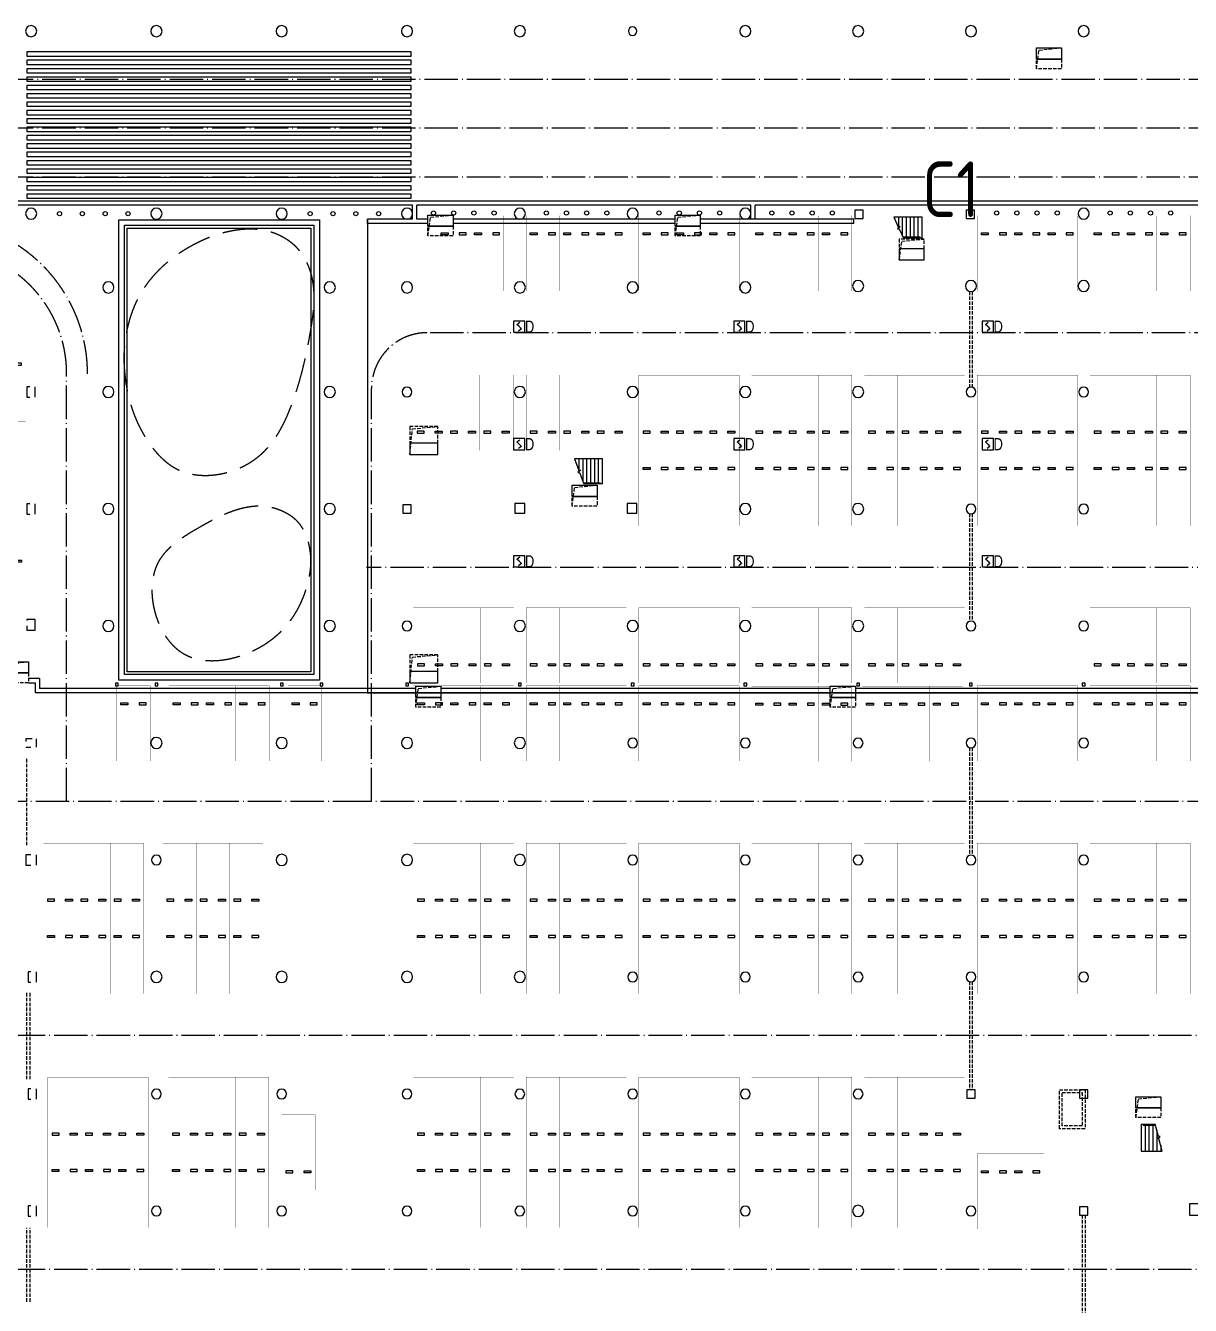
# Model space of a CAD drawing. Extents: x 3835738 to 4446688, y -234172 to 94826.
# Drawn here: x 4133108 to 4216773, y -167257 to -75372 of the extents above; entities that cross this region are included whole.
import ezdxf
from ezdxf.enums import TextEntityAlignment as Align

# ---------------------------------------------------------------- set-up
doc = ezdxf.new("R2010")
doc.units = 0
doc.header["$LTSCALE"] = 1000
doc.header["$MEASUREMENT"] = 0
for name, pattern in [('ACAD_ISO04W100', [30.5, 24, -3, 0.5, -3]), ('DASH', [0.35, 0.25, -0.1]), ('DOTE', [2.42, 2, -0.2, 0.02, -0.2])]:
    doc.linetypes.add(name, pattern=pattern)
for name, color, linetype in [('COLUMN', 8, 'Continuous'), ('e-填充', 8, 'Continuous'), ('e-景观', 8, 'Continuous'), ('EQUIP', 3, 'Continuous'), ('e景观', 8, 'Continuous'), ('STAIR', 9, 'Continuous'), ('WIRE', 210, 'Continuous'), ('竖井线', 8, 'DOTE'), ('车位', 8, 'Continuous'), ('车挡石桩', 7, 'Continuous'), ('车道中心线', 8, 'Continuous'), ('防火卷帘', 9, 'DASH'), ('集水井', 8, 'Continuous')]:
    doc.layers.add(name, color=color, linetype=linetype)
doc.styles.add('_FSZK', font='FSZK.shx')
doc.styles.get("Standard").update_dxf_attribs({"font": 'gbenor.shx', "bigfont": 'gbcbig.shx'})

# ---------------------------------------------------------------- blocks, each defined once
blk = doc.blocks.new('chewei')
at = {"color": 8, "elevation": 0}
for points in [[(3112289, -494749), (3112434, -494749), (3112434, -495249), (3112289, -495249)], [(3112289, -496549), (3112434, -496549), (3112434, -496049), (3112289, -496049)]]:
    blk.add_lwpolyline(points, close=True, dxfattribs=at)
at = {"layer": '车位', "const_width": 10, "elevation": 0}
blk.add_lwpolyline([(3108261, -495649), (3108261, -494449), (3113661, -494449), (3113661, -496849), (3108261, -496849), (3108261, -495649)], dxfattribs=at)
blk = doc.blocks.new('_LINKPT1')
at = {"color": 0}
blk.add_line((0, 0), (0, 0), dxfattribs=at)
blk = doc.blocks.new('_I14YDH')
at = {"color": 0}
for p, q in [((0.5, 0.5), (-0.5, 0.5)), ((-0.5, 0.5), (-0.5, -0.5)), ((-0.2, 0.2), (0.05, 0.4)), ((0, 0), (-0.2, 0.2)), ((0, 0), (0.2, -0.2)), ((0.5, -0.5), (0.5, 0.5)), ((-0.5, -0.5), (0.5, -0.5)), ((0.2, -0.2), (-0.05, -0.4))]:
    blk.add_line(p, q, dxfattribs=at)
for p in [(-0.5, 0), (0, 0.5), (0.5, 0), (0, -0.5)]:
    blk.add_blockref('_LINKPT1', p, dxfattribs=at)
at = {"style": '_FSZK', "width": 0.8, "flags": 8}
blk.add_attdef('$TEXT$', text='', height=1.0938, dxfattribs=at).set_placement((0.9375, 0), align=Align.MIDDLE_CENTER)
at = {"color": 0, "width": 0.8, "flags": 9}
blk.add_attdef('A', (0, 0), '', height=0.00002, dxfattribs=at)

msp = doc.modelspace()

# ---------------------------------------------------------------- linework, layer by layer
at = {"layer": 'COLUMN'}
for p, q in [((4193257.8, -88622), (4192657.8, -88622)), ((4192657.8, -88622), (4192657.8, -89222)), ((4193257.8, -89222), (4193257.8, -88622)), ((4201257.8, -88622), (4200657.8, -88622)), ((4200657.8, -88622), (4200657.8, -89222)), ((4201257.8, -89222), (4201257.8, -88622)), ((4192657.8, -89222), (4193257.8, -89222)), ((4200657.8, -89222), (4201257.8, -89222)), ((4133407.8, -101297.3), (4133207.8, -101297.3)), ((4133207.8, -101297.3), (4133207.8, -102047)), ((4133807.8, -102047), (4133807.8, -101297.3)), ((4133207.8, -102047), (4133407.8, -102047)), ((4133407.8, -109697.3), (4133207.8, -109697.3)), ((4133207.8, -109697.3), (4133207.8, -110447)), ((4133807.8, -110447), (4133807.8, -109697.3)), ((4160807.8, -109772), (4160207.8, -109772)), ((4160207.8, -109772), (4160207.8, -110372)), ((4160807.8, -110372), (4160807.8, -109772)), ((4168957.8, -109672), (4168257.8, -109672)), ((4168257.8, -109672), (4168257.8, -110372)), ((4168957.8, -110372), (4168957.8, -109672)), ((4177007.8, -109672), (4176307.8, -109672)), ((4176307.8, -109672), (4176307.8, -110372)), ((4177007.8, -110372), (4177007.8, -109672)), ((4133207.8, -110447), (4133407.8, -110447)), ((4160207.8, -110372), (4160807.8, -110372)), ((4168257.8, -110372), (4168957.8, -110372)), ((4176307.8, -110372), (4177007.8, -110372)), ((4133807.8, -118022), (4133207.8, -118022)), ((4133207.8, -118022), (4133207.8, -118072)), ((4133207.8, -118472), (4133207.8, -118772)), ((4133807.8, -118772), (4133807.8, -118022)), ((4133207.8, -118772), (4133807.8, -118772)), ((4139757.8, -122572), (4139557.8, -122572)), ((4139557.8, -122572), (4139557.8, -122772)), ((4139557.8, -122772), (4139757.8, -122772)), ((4139757.8, -122772), (4139757.8, -122572)), ((4142607.8, -122572), (4142407.8, -122572)), ((4142407.8, -122572), (4142407.8, -122772)), ((4142407.8, -122772), (4142607.8, -122772)), ((4142607.8, -122772), (4142607.8, -122572)), ((4151607.8, -122572), (4151407.8, -122572)), ((4151407.8, -122572), (4151407.8, -122772)), ((4151407.8, -122772), (4151607.8, -122772)), ((4151607.8, -122772), (4151607.8, -122572)), ((4154457.8, -122572), (4154257.8, -122572)), ((4154257.8, -122572), (4154257.8, -122772)), ((4154257.8, -122772), (4154457.8, -122772)), ((4154457.8, -122772), (4154457.8, -122572)), ((4160607.8, -122572), (4160407.8, -122572)), ((4160407.8, -122572), (4160407.8, -122772)), ((4160407.8, -122772), (4160607.8, -122772)), ((4160607.8, -122772), (4160607.8, -122572)), ((4168707.8, -122572), (4168507.8, -122572)), ((4168507.8, -122572), (4168507.8, -122772)), ((4168507.8, -122772), (4168707.8, -122772)), ((4168707.8, -122772), (4168707.8, -122572)), ((4176807.8, -122572), (4176607.8, -122572)), ((4176607.8, -122572), (4176607.8, -122772)), ((4176607.8, -122772), (4176807.8, -122772)), ((4176807.8, -122772), (4176807.8, -122572)), ((4184907.8, -122572), (4184707.8, -122572)), ((4184707.8, -122572), (4184707.8, -122772)), ((4184707.8, -122772), (4184907.8, -122772)), ((4184907.8, -122772), (4184907.8, -122572)), ((4193007.8, -122572), (4192807.8, -122572)), ((4192807.8, -122572), (4192807.8, -122772)), ((4192807.8, -122772), (4193007.8, -122772)), ((4193007.8, -122772), (4193007.8, -122572)), ((4201107.8, -122572), (4200907.8, -122572)), ((4200907.8, -122572), (4200907.8, -122772)), ((4200907.8, -122772), (4201107.8, -122772)), ((4201107.8, -122772), (4201107.8, -122572)), ((4209207.8, -122572), (4209007.8, -122572)), ((4209007.8, -122572), (4209007.8, -122772)), ((4209007.8, -122772), (4209207.8, -122772)), ((4209207.8, -122772), (4209207.8, -122572)), ((4133582.8, -126572), (4133132.7, -126572)), ((4133132.7, -126572), (4133132.7, -126772)), ((4133882.8, -127172), (4133882.8, -126572)), ((4133132.7, -127172), (4133392.9, -127172)), ((4133392.9, -127172), (4133482.8, -127172)), ((4133482.8, -134897.3), (4133132.8, -134897.3)), ((4133132.8, -134897.3), (4133132.8, -135647.3)), ((4133882.8, -135647.3), (4133882.8, -134897.3)), ((4133132.8, -135647.3), (4133482.8, -135647.3)), ((4133482.8, -143297.3), (4133282.7, -143297.3)), ((4133282.7, -143297.3), (4133282.7, -144047.3)), ((4133882.8, -144047.3), (4133882.8, -143297.3)), ((4133282.7, -144047.3), (4133482.8, -144047.3)), ((4133482.8, -151697.3), (4133282.7, -151697.3)), ((4133282.7, -151697.3), (4133282.7, -152447.3)), ((4133282.7, -152447.3), (4133482.8, -152447.3)), ((4133882.8, -152447.3), (4133882.8, -151697.3)), ((4201307.8, -151772), (4200707.8, -151772)), ((4200707.8, -151772), (4200707.8, -152372)), ((4200707.8, -152372), (4201307.8, -152372)), ((4201307.8, -152372), (4201307.8, -151772)), ((4209407.8, -151772), (4208807.8, -151772)), ((4208807.8, -151772), (4208807.8, -152372)), ((4208807.8, -152372), (4209407.8, -152372)), ((4209407.8, -152372), (4209407.8, -151772)), ((4133482.8, -160097.3), (4133282.7, -160097.3)), ((4133282.7, -160097.3), (4133282.7, -160847.3)), ((4133882.8, -160847.3), (4133882.8, -160097.3)), ((4209407.8, -160172), (4208807.8, -160172)), ((4208807.8, -160172), (4208807.8, -160772)), ((4208807.8, -160772), (4209407.8, -160772)), ((4209407.8, -160772), (4209407.8, -160172)), ((4217507.8, -159972), (4216707.8, -159972)), ((4216707.8, -159972), (4216707.8, -160772)), ((4216707.8, -160772), (4217507.8, -160772)), ((4133282.7, -160847.3), (4133482.8, -160847.3))]:
    msp.add_line(p, q, dxfattribs=at)
for centre, radius, start, end in [((4133507.8, -75772), 400, 0, 180), ((4133507.8, -75772), 400, 180, 0), ((4142507.8, -75772), 400, 0, 180), ((4142507.8, -75772), 400, 180, 0), ((4151507.8, -75772), 400, 0, 180), ((4151507.8, -75772), 400, 180, 0), ((4160507.8, -75772), 400, 0, 180), ((4160507.8, -75772), 400, 180, 0), ((4168607.8, -75772), 400, 0, 180), ((4168607.8, -75772), 400, 180, 0), ((4176707.8, -75772), 300, 360, 180), ((4176707.8, -75772), 300, 180, 360), ((4184807.8, -75772), 400, 0, 180), ((4184807.8, -75772), 400, 180, 0), ((4192907.8, -75772), 400, 0, 180), ((4192907.8, -75772), 400, 180, 0), ((4201007.8, -75772), 400, 0, 180), ((4201007.8, -75772), 400, 180, 0), ((4209107.8, -75772), 400, 0, 180), ((4209107.8, -75772), 400, 180, 0), ((4133507.8, -88872), 400, 0, 180), ((4133507.8, -88872), 400, 180, 0), ((4142507.8, -88872), 400, 0, 180), ((4142507.8, -88872), 400, 180, 0), ((4151507.8, -88872), 400, 0, 180), ((4151507.8, -88872), 400, 180, 0), ((4160507.8, -88872), 400, 0, 180), ((4160507.8, -88872), 400, 180, 0), ((4168607.8, -88872), 400, 0, 180), ((4168607.8, -88872), 400, 180, 0), ((4176707.8, -88872), 400, 0, 180), ((4176707.8, -88872), 400, 180, 0), ((4184807.8, -88872), 400, 0, 180), ((4184807.8, -88872), 400, 180, 0), ((4209107.8, -88872), 400, 0, 180), ((4209107.8, -88872), 400, 180, 0), ((4192907.8, -94072), 400, 0, 180), ((4201007.8, -94072), 400, 0, 180), ((4209107.8, -94072), 400, 0, 180), ((4139057.8, -94172), 400, 0, 180), ((4139057.8, -94172), 400, 180, 0), ((4154957.8, -94172), 400, 0, 180), ((4154957.8, -94172), 400, 180, 0), ((4160507.8, -94172), 400, 0, 180), ((4160507.8, -94172), 400, 180, 0), ((4168607.8, -94172), 400, 0, 180), ((4168607.8, -94172), 400, 180, 0), ((4176707.8, -94172), 400, 0, 180), ((4176707.8, -94172), 400, 180, 0), ((4184807.8, -94172), 400, 0, 180), ((4184807.8, -94172), 400, 180, 0), ((4192907.8, -94072), 400, 180, 0), ((4201007.8, -94072), 400, 180, 0), ((4209107.8, -94072), 400, 180, 0), ((4139057.8, -101672), 400, 0, 180), ((4139057.8, -101672), 400, 180, 0), ((4154957.8, -101672), 400, 0, 180), ((4154957.8, -101672), 400, 180, 0), ((4160507.8, -101672), 350, 0, 180), ((4160507.8, -101672), 350, 180, 0), ((4168607.8, -101672), 400, 0, 180), ((4168607.8, -101672), 400, 180, 0), ((4176707.8, -101672), 400, 0, 180), ((4176707.8, -101672), 400, 180, 0), ((4184807.8, -101672), 400, 0, 180), ((4184807.8, -101672), 400, 180, 0), ((4192907.8, -101672), 400, 0, 180), ((4192907.8, -101672), 400, 180, 0), ((4201007.8, -101672), 350, 0, 180), ((4201007.8, -101672), 350, 180, 0), ((4209107.8, -101672), 350, 0, 180), ((4209107.8, -101672), 350, 180, 0), ((4139057.8, -110072), 400, 0, 180), ((4139057.8, -110072), 400, 180, 0), ((4154957.8, -110072), 400, 0, 180), ((4154957.8, -110072), 400, 180, 0), ((4184807.8, -110072), 400, 0, 180), ((4184807.8, -110072), 400, 180, 0), ((4192907.8, -110072), 400, 0, 180), ((4192907.8, -110072), 400, 180, 0), ((4201007.8, -110072), 350, 0, 180), ((4201007.8, -110072), 350, 180, 0), ((4209107.8, -110072), 350, 0, 180), ((4209107.8, -110072), 350, 180, 0), ((4139057.8, -118472), 400, 0, 180), ((4139057.8, -118472), 400, 180, 0), ((4154957.8, -118472), 400, 0, 180), ((4154957.8, -118472), 400, 180, 0), ((4160507.8, -118472), 350, 0, 180), ((4160507.8, -118472), 350, 180, 0), ((4168607.8, -118472), 400, 0, 180), ((4168607.8, -118472), 400, 180, 0), ((4176707.8, -118472), 400, 0, 180), ((4176707.8, -118472), 400, 180, 0), ((4184807.8, -118472), 400, 0, 180), ((4184807.8, -118472), 400, 180, 0), ((4192907.8, -118472), 400, 0, 180), ((4192907.8, -118472), 400, 180, 0), ((4201007.8, -118472), 350, 0, 180), ((4201007.8, -118472), 350, 180, 0), ((4209107.8, -118472), 350, 0, 180), ((4209107.8, -118472), 350, 180, 0), ((4142507.8, -126872), 400, 0, 180), ((4151507.8, -126872), 400, 0, 180), ((4160507.8, -126872), 400, 0, 180), ((4168607.8, -126872), 400, 0, 180), ((4176707.8, -126872), 350, 0, 180), ((4184807.8, -126872), 350, 0, 180), ((4192907.8, -126872), 350, 0, 180), ((4201007.8, -126872), 350, 0, 180), ((4209107.8, -126872), 350, 0, 180), ((4142507.8, -126872), 400, 180, 0), ((4151507.8, -126872), 400, 180, 0), ((4160507.8, -126872), 400, 180, 0), ((4168607.8, -126872), 400, 180, 0), ((4176707.8, -126872), 350, 180, 0), ((4184807.8, -126872), 350, 180, 0), ((4192907.8, -126872), 350, 180, 0), ((4201007.8, -126872), 350, 180, 0), ((4209107.8, -126872), 350, 180, 0), ((4142507.8, -135272), 350, 0, 180), ((4151507.8, -135272), 400, 0, 180), ((4160507.8, -135272), 400, 0, 180), ((4168607.8, -135272), 400, 0, 180), ((4176707.8, -135272), 350, 0, 180), ((4184807.8, -135272), 350, 0, 180), ((4192907.8, -135272), 350, 0, 180), ((4201007.8, -135272), 350, 0, 180), ((4209107.8, -135272), 350, 0, 180), ((4142507.8, -135272), 350, 180, 0), ((4151507.8, -135272), 400, 180, 0), ((4160507.8, -135272), 400, 180, 0), ((4168607.8, -135272), 400, 180, 0), ((4176707.8, -135272), 350, 180, 0), ((4184807.8, -135272), 350, 180, 0), ((4192907.8, -135272), 350, 180, 0), ((4201007.8, -135272), 350, 180, 0), ((4209107.8, -135272), 350, 180, 0), ((4142507.8, -143672), 400, 0, 180), ((4151507.8, -143672), 400, 0, 180), ((4160507.8, -143672), 400, 0, 180), ((4168607.8, -143672), 400, 0, 180), ((4176707.8, -143672), 350, 0, 180), ((4184807.8, -143672), 350, 0, 180), ((4192907.8, -143672), 350, 0, 180), ((4201007.8, -143672), 350, 0, 180), ((4209107.8, -143672), 350, 0, 180), ((4142507.8, -143672), 400, 180, 0), ((4151507.8, -143672), 400, 180, 0), ((4160507.8, -143672), 400, 180, 0), ((4168607.8, -143672), 400, 180, 0), ((4176707.8, -143672), 350, 180, 0), ((4184807.8, -143672), 350, 180, 0), ((4192907.8, -143672), 350, 180, 0), ((4201007.8, -143672), 350, 180, 0), ((4209107.8, -143672), 350, 180, 0), ((4142507.8, -152072), 350, 0, 180), ((4142507.8, -152072), 350, 180, 0), ((4151507.8, -152072), 350, 0, 180), ((4151507.8, -152072), 350, 180, 0), ((4160507.8, -152072), 350, 0, 180), ((4160507.8, -152072), 350, 180, 0), ((4168607.8, -152072), 350, 0, 180), ((4168607.8, -152072), 350, 180, 0), ((4176707.8, -152072), 350, 0, 180), ((4176707.8, -152072), 350, 180, 0), ((4184807.8, -152072), 350, 0, 180), ((4184807.8, -152072), 350, 180, 0), ((4192907.8, -152072), 350, 0, 180), ((4192907.8, -152072), 350, 180, 0), ((4142507.8, -160472), 350, 0, 180), ((4142507.8, -160472), 350, 180, 0), ((4151507.8, -160472), 350, 0, 180), ((4151507.8, -160472), 350, 180, 0), ((4160507.8, -160472), 350, 0, 180), ((4160507.8, -160472), 350, 180, 0), ((4168607.8, -160472), 350, 0, 180), ((4168607.8, -160472), 350, 180, 0), ((4176707.8, -160472), 350, 0, 180), ((4176707.8, -160472), 350, 180, 0), ((4184807.8, -160472), 350, 0, 180), ((4184807.8, -160472), 350, 180, 0), ((4192907.8, -160472), 400, 0, 180), ((4192907.8, -160472), 400, 180, 0), ((4201007.8, -160472), 350, 0, 180), ((4201007.8, -160472), 350, 180, 0)]:
    msp.add_arc(centre, radius, start, end, dxfattribs=at)
at = {"layer": 'e-填充'}
for points in [[(4133207.8, -77565.2), (4160807.8, -77565.2), (4160807.8, -77264.8), (4133207.8, -77264.8)], [(4133207.8, -78165.6), (4160807.8, -78165.6), (4160807.8, -77865.2), (4133207.8, -77865.2)], [(4133207.8, -78766), (4160807.8, -78766), (4160807.8, -78465.6), (4133207.8, -78465.6)], [(4133207.8, -79366.4), (4160807.8, -79366.4), (4160807.8, -79066), (4133207.8, -79066)], [(4133207.8, -79966.8), (4160807.8, -79966.8), (4160807.8, -79666.4), (4133207.8, -79666.4)], [(4133207.8, -80567.2), (4160807.8, -80567.2), (4160807.8, -80266.8), (4133207.8, -80266.8)], [(4133207.8, -81167.6), (4160807.8, -81167.6), (4160807.8, -80867.2), (4133207.8, -80867.2)], [(4133207.8, -81768), (4160807.8, -81768), (4160807.8, -81467.6), (4133207.8, -81467.6)], [(4133207.8, -82368.4), (4160807.8, -82368.4), (4160807.8, -82068), (4133207.8, -82068)], [(4133207.8, -82968.8), (4160807.8, -82968.8), (4160807.8, -82668.4), (4133207.8, -82668.4)], [(4133207.8, -83569.2), (4160807.8, -83569.2), (4160807.8, -83268.8), (4133207.8, -83268.8)], [(4133207.8, -84169.6), (4160807.8, -84169.6), (4160807.8, -83869.2), (4133207.8, -83869.2)], [(4133207.8, -84770), (4160807.8, -84770), (4160807.8, -84469.6), (4133207.8, -84469.6)], [(4133207.8, -85370.4), (4160807.8, -85370.4), (4160807.8, -85070), (4133207.8, -85070)], [(4133207.8, -85970.8), (4160807.8, -85970.8), (4160807.8, -85670.4), (4133207.8, -85670.4)], [(4133207.8, -86571.2), (4160807.8, -86571.2), (4160807.8, -86270.8), (4133207.8, -86270.8)], [(4133207.8, -87171.6), (4160807.8, -87171.6), (4160807.8, -86871.2), (4133207.8, -86871.2)], [(4133207.8, -87772), (4160807.8, -87772), (4160807.8, -87471.6), (4133207.8, -87471.6)]]:
    msp.add_lwpolyline(points, close=True, dxfattribs=at)
at = {"layer": 'e-景观'}
for points in [[(4139807.8, -89312.3), (4154207.8, -89312.3), (4154207.8, -122372), (4139807.8, -122372)], [(4140207.8, -89712.3), (4153807.8, -89712.3), (4153807.8, -121972), (4140207.8, -121972)], [(4140407.8, -89912.3), (4153607.8, -89912.3), (4153607.8, -121772), (4140407.8, -121772)]]:
    msp.add_lwpolyline(points, close=True, dxfattribs=at)
at = {"layer": 'e景观', "linetype": 'DASH', "ltscale": 10}
for points, start_tangent, end_tangent in [([(4140167, -99146.4), (4141498.5, -94396.9), (4145224.4, -91079.6), (4147745.2, -90151.1), (4150511.7, -90137.9), (4152675.4, -91411), (4153676.3, -93409.6), (4153576.5, -97316.4), (4152267.2, -102463.5), (4150250.3, -105936.4), (4147590.8, -107451.4), (4144063.7, -107254.9), (4141922.3, -105258.8), (4140408.7, -101585.5), (4140168.3, -99375.2), (4140167, -99146.4)], (0.0213752, 0.9997715), (0.0213752, 0.9997715)), ([(4151081.7, -110039.1), (4145434.9, -111475.7), (4142560.1, -114092.3), (4144408.1, -120454.2), (4149387.6, -120300.2), (4152051.7, -118185.4), (4153172.8, -116050.4), (4153545.8, -113220.1), (4152467.8, -110808.7), (4151081.7, -110039.1)], (-0.949846, 0.3127179), (-0.949846, 0.3127179))]:
    msp.add_spline(points, degree=3, dxfattribs=dict(at, start_tangent=start_tangent, end_tangent=end_tangent))
at = {"layer": 'STAIR'}
for p, q in [((4197497.8, -89122), (4195481.8, -89122)), ((4195481.8, -89122), (4195789.3, -89808.3)), ((4195537.8, -89247), (4195537.8, -89122)), ((4195817.8, -89803.7), (4195817.8, -89122)), ((4196097.8, -90497), (4196097.8, -89122)), ((4196377.8, -90562), (4196377.8, -89122)), ((4196657.8, -90562), (4196657.8, -89122)), ((4196937.8, -90562), (4196937.8, -89122)), ((4197217.8, -90562), (4197217.8, -89122)), ((4197497.8, -90622), (4197497.8, -89122)), ((4195922.5, -89786.8), (4195729.5, -89974.1)), ((4195729.5, -89974.1), (4195854.6, -89954)), ((4195789.3, -89808.3), (4195922.5, -89786.8)), ((4195817.8, -89959.9), (4195817.8, -89888.4)), ((4195854.6, -89954), (4196153.8, -90622)), ((4197357.8, -90562), (4196126.9, -90562)), ((4197357.8, -90622), (4196153.8, -90622)), ((4197357.8, -90622), (4196153.8, -90622)), ((4197357.8, -90622), (4197357.8, -90562)), ((4197497.8, -90622), (4197357.8, -90622)), ((4174547.8, -106472), (4172531.8, -106472)), ((4172531.8, -106472), (4172843.4, -107306.6)), ((4172587.8, -106622), (4172587.8, -106472)), ((4172867.8, -107304.2), (4172867.8, -106472)), ((4173147.8, -108122), (4173147.8, -106472)), ((4173427.8, -108212), (4173427.8, -106472)), ((4173707.8, -108212), (4173707.8, -106472)), ((4173987.8, -108212), (4173987.8, -106472)), ((4174267.8, -108212), (4174267.8, -106472)), ((4174547.8, -108272), (4174547.8, -106472)), ((4172977.8, -107293.7), (4172773.2, -107468.3)), ((4172773.2, -107468.3), (4172899.2, -107456.2)), ((4172843.4, -107306.6), (4172977.8, -107293.7)), ((4172867.8, -107459.2), (4172867.8, -107387.5)), ((4172899.2, -107456.2), (4173203.8, -108272)), ((4174407.8, -108212), (4173181.4, -108212)), ((4174407.8, -108272), (4173203.8, -108272)), ((4174407.8, -108272), (4173203.8, -108272)), ((4174407.8, -108272), (4174407.8, -108212)), ((4174547.8, -108272), (4174407.8, -108272)), ((4213238.1, -154247), (4213378.1, -154247)), ((4213238.1, -154247), (4213238.1, -156172)), ((4213378.1, -154247), (4214246.1, -154247)), ((4213378.1, -154247), (4214246.1, -154247)), ((4213378.1, -154247), (4213378.1, -154307)), ((4213378.1, -154307), (4214261.8, -154307)), ((4213518.1, -154307), (4213518.1, -156172)), ((4213798.1, -154307), (4213798.1, -156172)), ((4214078.1, -154307), (4214078.1, -156172)), ((4214475.4, -155122.6), (4214246.1, -154247)), ((4214358.1, -154674.8), (4214358.1, -156172)), ((4214380.8, -155276.4), (4214602, -155123.3)), ((4214515.8, -155277.1), (4214380.8, -155276.4)), ((4214602, -155123.3), (4214475.4, -155122.6)), ((4214750.1, -156172), (4214515.8, -155277.1)), ((4213238.1, -156172), (4214750.1, -156172)), ((4214638.1, -155744.3), (4214638.1, -156172))]:
    msp.add_line(p, q, dxfattribs=at)
at = {"layer": 'WIRE'}
msp.add_line((4245287.4, -123272), (4157957.8, -123272), dxfattribs=at)
msp.add_lwpolyline([(4157671.6, -89272), (4157671.6, -123272), (4317457.8, -123272)], dxfattribs=at)
at = {"layer": '竖井线', "linetype": 'DASH'}
for points in [[(4209207.8, -154572.3), (4207357.8, -154572.3), (4207357.8, -151772), (4209207.8, -151772)], [(4209007.8, -154372.3), (4207557.8, -154372.3), (4207557.8, -151972), (4209007.8, -151972)]]:
    msp.add_lwpolyline(points, close=True, dxfattribs=at)
at = {"layer": '车挡石桩'}
for centre in [(4135547.8, -88872), (4137187.8, -88872), (4138827.8, -88872), (4140467.8, -88872), (4153547.8, -88872), (4155187.8, -88872), (4156827.8, -88872), (4158467.8, -88872), (4162407.8, -88822), (4163857.8, -88822), (4165307.8, -88822), (4166757.8, -88822), (4170507.8, -88822), (4171957.8, -88822), (4173407.8, -88822), (4174857.8, -88822), (4178607.8, -88822), (4180057.8, -88822), (4181507.8, -88822), (4182957.8, -88822), (4186707.8, -88822), (4188157.8, -88822), (4189607.8, -88822), (4191057.8, -88822), (4202857.8, -88822), (4204307.8, -88822), (4205757.8, -88822), (4207207.8, -88822), (4211007.8, -88822), (4212457.8, -88822), (4213907.8, -88822), (4215357.8, -88822)]:
    msp.add_circle(centre, 150, dxfattribs=at)
at = {"layer": '车道中心线', "linetype": 'ACAD_ISO04W100', "ltscale": 0.1}
for p, q in [((4125157.7, -79223), (4365757.8, -79223.4)), ((4125157.7, -82723), (4365757.8, -82723.4)), ((4125157.7, -86223), (4365757.8, -86223.4)), ((4246907.8, -97422), (4161957.8, -97422)), ((4136057.8, -131072), (4136057.8, -100373.4)), ((4157957.8, -131072), (4157957.8, -101422)), ((4338608.3, -114272), (4157582.8, -114272)), ((4157582.8, -131072), (4099757.8, -131072)), ((4401957.8, -131072), (4157582.8, -131072)), ((4405957.8, -147872), (4095757.8, -147872)), ((4405957.8, -164672), (4095757.8, -164672))]:
    msp.add_line(p, q, dxfattribs=at)
for centre, radius, start, end in [((4126557.8, -100373.4), 11000, 0, 90), ((4127057.8, -100373.4), 9000, 0, 90), ((4161957.8, -101422), 4000, 90, 180)]:
    msp.add_arc(centre, radius, start, end, dxfattribs=at)
at = {"layer": '防火卷帘'}
for p, q in [((4200907.9, -94472), (4200907.9, -101336.6)), ((4201107.9, -94472), (4201107.9, -101336.6)), ((4200907.9, -110407.5), (4200907.9, -118136.6)), ((4201107.9, -110407.4), (4201107.9, -118136.6)), ((4200907.8, -127207.4), (4200907.8, -134936.6)), ((4201107.8, -127207.4), (4201107.8, -134936.6)), ((4133202.8, -134222.1), (4133202.8, -127922)), ((4200907.8, -144007.4), (4200907.8, -151772)), ((4201107.8, -144007.4), (4201107.8, -151772)), ((4133202.8, -151022), (4133202.8, -144722)), ((4133442.8, -151022), (4133442.8, -144722)), ((4209007.8, -160772), (4209007.8, -168536.6)), ((4209207.8, -160772), (4209207.8, -168536.6)), ((4133202.8, -166997.3), (4133202.8, -161697.2)), ((4133442.8, -166997.3), (4133442.8, -161697.2))]:
    msp.add_line(p, q, dxfattribs=at)
at = {"layer": '集水井', "linetype": 'DASH'}
for p, q in [((4205707.8, -78473.4), (4205893.8, -77126.8)), ((4205893.8, -77126.8), (4207508.1, -76973.4)), ((4162007.5, -90472), (4162193.5, -89125.4)), ((4162193.5, -89125.4), (4163807.8, -88972)), ((4179768.6, -90472), (4179954.5, -89125.4)), ((4179954.5, -89125.4), (4181568.9, -88972)), ((4195856.1, -92200.2), (4196042, -90853.6)), ((4196042, -90853.6), (4197656.4, -90700.2)), ((4160707.6, -106163.2), (4160893.5, -104316.6)), ((4160893.5, -104316.6), (4162707.8, -104163.2)), ((4172543.2, -108525.4), (4174157.6, -108372)), ((4172357.3, -109872), (4172543.2, -108525.4)), ((4131693.2, -121202.6), (4133307.6, -121049.2)), ((4160707.6, -122555.2), (4160893.5, -120708.6)), ((4160893.5, -120708.6), (4162707.8, -120555.2)), ((4161130.5, -124309.2), (4161316.5, -122962.6)), ((4161316.5, -122962.6), (4162930.8, -122809.2)), ((4190907.3, -124309.2), (4191093.2, -122962.6)), ((4191093.2, -122962.6), (4192707.6, -122809.2)), ((4212854.8, -153772), (4213040.7, -152425.4)), ((4213040.7, -152425.4), (4214655, -152272))]:
    msp.add_line(p, q, dxfattribs=at)
at = {"layer": '集水井'}
for p, q in [((4205707.8, -77773.4), (4207508.1, -77773.4)), ((4194407.5, -87972), (4126007.8, -87972)), ((4302907.6, -87972), (4190907.6, -87972)), ((4160906, -88272), (4124910.3, -88272)), ((4160906, -89272), (4160906, -88272)), ((4185201, -88272), (4161206, -88272)), ((4161206, -89272), (4161206, -88272)), ((4185201, -89272), (4185201, -88272)), ((4185501, -89272), (4185501, -88272)), ((4194407.5, -88272), (4185501, -88272)), ((4221107.6, -88272), (4190907.6, -88272)), ((4160906, -89272), (4157671.6, -89272)), ((4157671.6, -89572), (4157671.6, -89272)), ((4162007.5, -89572), (4157671.6, -89572)), ((4162007.5, -89272), (4161206, -89272)), ((4162007.5, -89772), (4163807.8, -89772)), ((4179768.6, -89272), (4163807.8, -89272)), ((4179768.6, -89572), (4163807.8, -89572)), ((4179768.6, -89772), (4181568.9, -89772)), ((4192607.8, -89272), (4181568.9, -89272)), ((4192607.8, -89572), (4181568.9, -89572)), ((4192607.8, -89572), (4192607.8, -89272)), ((4172357.3, -109172), (4174157.6, -109172)), ((4131507.3, -121849.2), (4133307.6, -121849.2)), ((4134107.6, -122249.2), (4133307.6, -122249.2)), ((4133307.6, -122549.2), (4133807.6, -122549.2)), ((4133807.6, -122549.2), (4133807.6, -123272)), ((4134107.6, -122249.2), (4134107.6, -122972)), ((4161130.5, -122972), (4134107.6, -122972)), ((4190907.3, -122972), (4162930.8, -122972)), ((4194666.3, -122972), (4192707.6, -122972)), ((4201007.6, -122972), (4192707.6, -122972)), ((4225507.6, -122972), (4201007.6, -122972)), ((4161130.5, -123272), (4133807.6, -123272)), ((4161130.5, -123609.2), (4162930.8, -123609.2)), ((4168744.5, -123272), (4162930.8, -123272)), ((4190907.3, -123272), (4168744.5, -123272)), ((4190907.3, -123609.2), (4192707.6, -123609.2)), ((4201007.6, -123272), (4192707.6, -123272)), ((4194666.3, -123272), (4192977.6, -123272)), ((4225507.6, -123272), (4201007.6, -123272)), ((4212854.8, -153072), (4214655, -153072))]:
    msp.add_line(p, q, dxfattribs=at)
for points in [[(4205707.8, -76973.4), (4207508.1, -76973.4), (4207508.1, -77773.4), (4205707.8, -77773.4)], [(4162007.5, -88972), (4163807.8, -88972), (4163807.8, -89772), (4162007.5, -89772)], [(4179768.6, -88972), (4181568.9, -88972), (4181568.9, -89772), (4179768.6, -89772)], [(4195856.1, -92200.2), (4197656.4, -92200.2), (4197656.4, -91400.2), (4195856.1, -91400.2)], [(4160707.6, -106163.2), (4162707.8, -106163.2), (4162707.8, -105363.2), (4160707.6, -105363.2)], [(4172357.3, -108372), (4174157.6, -108372), (4174157.6, -109172), (4172357.3, -109172)], [(4131507.3, -121049.2), (4133307.6, -121049.2), (4133307.6, -121849.2), (4131507.3, -121849.2)], [(4160707.6, -122555.2), (4162707.8, -122555.2), (4162707.8, -121755.2), (4160707.6, -121755.2)], [(4161130.5, -122809.2), (4162930.8, -122809.2), (4162930.8, -123609.2), (4161130.5, -123609.2)], [(4190907.3, -122809.2), (4192707.6, -122809.2), (4192707.6, -123609.2), (4190907.3, -123609.2)], [(4212854.8, -152272), (4214655, -152272), (4214655, -153072), (4212854.8, -153072)]]:
    msp.add_lwpolyline(points, close=True, dxfattribs=at)
at = {"layer": '集水井', "linetype": 'DASH'}
for points in [[(4207508.1, -77773.4), (4207508.1, -78473.4), (4205707.8, -78473.4), (4205707.8, -77773.4), (4205707.8, -77773.4)], [(4163807.8, -89772), (4163807.8, -90472), (4162007.5, -90472), (4162007.5, -89772), (4162007.5, -89772)], [(4181568.9, -89772), (4181568.9, -90472), (4179768.6, -90472), (4179768.6, -89772), (4179768.6, -89772)], [(4197656.4, -91400.2), (4197656.4, -90700.2), (4195856.1, -90700.2), (4195856.1, -91400.2), (4195856.1, -91400.2)], [(4162707.8, -105363.2), (4162707.8, -104163.2), (4160707.6, -104163.2), (4160707.6, -105363.2), (4160707.6, -105363.2)], [(4174157.6, -109172), (4174157.6, -109872), (4172357.3, -109872), (4172357.3, -109172), (4172357.3, -109172)], [(4162707.8, -121755.2), (4162707.8, -120555.2), (4160707.6, -120555.2), (4160707.6, -121755.2), (4160707.6, -121755.2)], [(4133307.6, -121849.2), (4133307.6, -122549.2), (4131507.3, -122549.2), (4131507.3, -121849.2), (4131507.3, -121849.2)], [(4162930.8, -123609.2), (4162930.8, -124309.2), (4161130.5, -124309.2), (4161130.5, -123609.2), (4161130.5, -123609.2)], [(4192707.6, -123609.2), (4192707.6, -124309.2), (4190907.3, -124309.2), (4190907.3, -123609.2), (4190907.3, -123609.2)], [(4214655, -153072), (4214655, -153772), (4212854.8, -153772), (4212854.8, -153072), (4212854.8, -153072)]]:
    msp.add_lwpolyline(points, dxfattribs=at)

# ---------------------------------------------------------------- block references
at = {"layer": 'EQUIP', "xscale": 800, "yscale": 800, "zscale": 800}
for p in [(4168558.9, -96984.5), (4184375.4, -96984.5), (4202217.6, -96984.5), (4168558.9, -105423.9), (4184375.4, -105423.9), (4202217.6, -105423.9), (4168558.9, -113834.5), (4184375.4, -113834.5), (4202217.6, -113834.5)]:
    msp.add_blockref('_I14YDH', p, dxfattribs=at).add_auto_attribs({'$TEXT$': 'D'})
at = {"layer": '车位'}
for p, rotation in [((3668208.8, -3202683.2, 0), 90), ((3670608.8, -3202683.2, 0), 90), ((3674608.8, -3202683.2, 0), 90), ((3677008.8, -3202683.2, 0), 90), ((3679408.8, -3202683.2, 0), 90), ((3682708.8, -3202683.2, 0), 90), ((3685108.8, -3202683.2, 0), 90), ((3687508.8, -3202683.2, 0), 90), ((3690808.2, -3202683.2, 0), 90), ((3693208.2, -3202683.2, 0), 90), ((3695608.2, -3202683.2, 0), 90), ((3707008.8, -3202683.2, 0), 90), ((3709408.8, -3202683.2, 0), 90), ((3711808.8, -3202683.2, 0), 90), ((3715108.8, -3202683.2, 0), 90), ((3717508.8, -3202683.2, 0), 90), ((3719908.8, -3202683.2, 0), 90), ((3636258.8, -3212033.2, 0), 90), ((4657781, 3007799.8, 0), 270), ((4660181, 3007799.8, 0), 270), ((4662581, 3007799.8, 0), 270), ((4665906.9, 3007799.8, 0), 270), ((4668306.9, 3007799.8, 0), 270), ((4670706.9, 3007799.8, 0), 270), ((4674006.9, 3007789.1, 0), 270), ((4676406.9, 3007789.1, 0), 270), ((4678806.9, 3007789.1, 0), 270), ((4682106.9, 3007789.1, 0), 270), ((4684506.9, 3007789.1, 0), 270), ((4686906.9, 3007789.1, 0), 270), ((4690206.9, 3007789.1, 0), 270), ((4692606.9, 3007789.1, 0), 270), ((4695006.9, 3007789.1, 0), 270), ((4698306.9, 3007789.1, 0), 270), ((4700706.9, 3007789.1, 0), 270), ((4703106.9, 3007789.1, 0), 270), ((4706406.9, 3007789.1, 0), 270), ((4708806.9, 3007789.1, 0), 270), ((4711206.9, 3007789.1, 0), 270), ((3682708.8, -3219533.2, 0), 90), ((3685108.8, -3219533.2, 0), 90), ((3687508.8, -3219533.2, 0), 90), ((3690808.8, -3219533.2, 0), 90), ((3693208.8, -3219533.2, 0), 90), ((3695608.8, -3219533.2, 0), 90), ((3698908.8, -3219533.2, 0), 90), ((3701308.8, -3219533.2, 0), 90), ((3703708.8, -3219533.2, 0), 90), ((3707008.8, -3219533.2, 0), 90), ((3709408.8, -3219533.2, 0), 90), ((3711808.8, -3219533.2, 0), 90), ((3715108.8, -3219533.2, 0), 90), ((3717508.8, -3219533.2, 0), 90), ((3719908.8, -3219533.2, 0), 90), ((4627556.9, 2998539.1, 0), 270), ((4657806.9, 2991089.1, 0), 270), ((4660206.9, 2991089.1, 0), 270), ((4662606.9, 2991089.1, 0), 270), ((4665906.9, 2991089.1, 0), 270), ((4668306.9, 2991089.1, 0), 270), ((4670706.9, 2991089.1, 0), 270), ((4674006.9, 2991089.1, 0), 270), ((4676406.9, 2991089.1, 0), 270), ((4678806.9, 2991089.1, 0), 270), ((4682106.9, 2991089.1, 0), 270), ((4684506.9, 2991089.1, 0), 270), ((4686906.9, 2991089.1, 0), 270), ((4690206.9, 2991089.1, 0), 270), ((4692606.9, 2991089.1, 0), 270), ((4695006.9, 2991089.1, 0), 270), ((4706406.9, 2991089.1, 0), 270), ((4708806.9, 2991089.1, 0), 270), ((4711206.9, 2991089.1, 0), 270), ((3645208.8, -3236433.2, 0), 90), ((3648958.8, -3236433.2, 0), 90), ((3651358.8, -3236433.2, 0), 90), ((3653758.8, -3236433.2, 0), 90), ((3657508.8, -3236433.2, 0), 90), ((3666508.8, -3236433.2, 0), 90), ((3668908.8, -3236433.2, 0), 90), ((3671308.8, -3236433.2, 0), 90), ((3674608.8, -3236433.2, 0), 90), ((3677008.8, -3236433.2, 0), 90), ((3679408.8, -3236433.2, 0), 90), ((3682708.8, -3236433.2, 0), 90), ((3685108.8, -3236433.2, 0), 90), ((3687508.8, -3236433.2, 0), 90), ((3690808.8, -3236457.9, 0), 90), ((3693208.8, -3236457.9, 0), 90), ((3695608.8, -3236457.9, 0), 90), ((3698758.8, -3236457.9, 0), 90), ((3701158.8, -3236457.9, 0), 90), ((3703558.8, -3236457.9, 0), 90), ((3707008.8, -3236433.2, 0), 90), ((3709408.8, -3236433.2, 0), 90), ((3711808.8, -3236433.2, 0), 90), ((3715108.8, -3236433.2, 0), 90), ((3717508.8, -3236433.2, 0), 90), ((3719908.8, -3236433.2, 0), 90), ((4631228.7, 2974189.1, 0), 270), ((4633628.7, 2974189.1, 0), 270), ((4636028.7, 2974189.1, 0), 270), ((4639806.9, 2974189.1, 0), 270), ((4642206.9, 2974189.1, 0), 270), ((4644606.9, 2974189.1, 0), 270), ((4657806.9, 2974189.1, 0), 270), ((4660206.9, 2974189.1, 0), 270), ((4662606.9, 2974189.1, 0), 270), ((4665906.9, 2974189.1, 0), 270), ((4668306.9, 2974189.1, 0), 270), ((4670706.9, 2974189.1, 0), 270), ((4674006.9, 2974189.1, 0), 270), ((4676406.9, 2974189.1, 0), 270), ((4678806.9, 2974189.1, 0), 270), ((4682106.9, 2974189.1, 0), 270), ((4684506.9, 2974189.1, 0), 270), ((4686906.9, 2974189.1, 0), 270), ((4690206.9, 2974189.1, 0), 270), ((4692606.9, 2974189.1, 0), 270), ((4695006.9, 2974189.1, 0), 270), ((4698306.9, 2974189.1, 0), 270), ((4700706.9, 2974189.1, 0), 270), ((4703106.9, 2974189.1, 0), 270), ((4706406.9, 2974189.1, 0), 270), ((4708806.9, 2974189.1, 0), 270), ((4711206.9, 2974189.1, 0), 270), ((3639930.6, -3253133.2, 0), 90), ((3642330.5, -3253133.2, 0), 90), ((3644730.6, -3253133.2, 0), 90), ((3648508.8, -3253133.2, 0), 90), ((3650908.8, -3253133.2, 0), 90), ((3653308.8, -3253133.2, 0), 90), ((3666508.8, -3253133.2, 0), 90), ((3668908.8, -3253133.2, 0), 90), ((3671308.8, -3253133.2, 0), 90), ((3674608.8, -3253133.2, 0), 90), ((3677008.8, -3253133.2, 0), 90), ((3679408.8, -3253133.2, 0), 90), ((3682708.8, -3253133.2, 0), 90), ((3685108.8, -3253133.2, 0), 90), ((3687508.8, -3253133.2, 0), 90), ((3690808.8, -3253133.2, 0), 90), ((3693208.8, -3253133.2, 0), 90), ((3695608.8, -3253133.2, 0), 90), ((3698908.8, -3253133.2, 0), 90), ((3701308.8, -3253133.2, 0), 90), ((3703708.8, -3253133.2, 0), 90), ((3707008.8, -3253133.2, 0), 90), ((3709408.8, -3253133.2, 0), 90), ((3711808.8, -3253133.2, 0), 90), ((3715108.8, -3253133.2, 0), 90), ((3717508.8, -3253133.2, 0), 90), ((3719908.8, -3253133.2, 0), 90), ((4631556.9, 2957389.1, 0), 270), ((4633956.9, 2957389.1, 0), 270), ((4636356.9, 2957389.1, 0), 270), ((4640206.1, 2957389.1, 0), 270), ((4642606.1, 2957389.1, 0), 270), ((4645006.1, 2957389.1, 0), 270), ((4657806.9, 2957389.1, 0), 270), ((4660206.9, 2957389.1, 0), 270), ((4662606.9, 2957389.1, 0), 270), ((4665906.9, 2957389.1, 0), 270), ((4668306.9, 2957389.1, 0), 270), ((4670706.9, 2957389.1, 0), 270), ((4674006.9, 2957389.1, 0), 270), ((4676406.9, 2957389.1, 0), 270), ((4678806.9, 2957389.1, 0), 270), ((4682106.9, 2957389.1, 0), 270), ((4684506.9, 2957389.1, 0), 270), ((4686906.9, 2957389.1, 0), 270), ((4690206.9, 2957389.1, 0), 270), ((4692606.9, 2957389.1, 0), 270), ((4695006.9, 2957389.1, 0), 270), ((4648356.9, 2954689.1, 0), 270), ((3640258.8, -3269933.2, 0), 90), ((3642658.8, -3269933.2, 0), 90), ((3645058.8, -3269933.2, 0), 90), ((3648908, -3269933.2, 0), 90), ((3651308, -3269933.2, 0), 90), ((3653708, -3269933.2, 0), 90), ((3666508.8, -3269933.2, 0), 90), ((3668908.8, -3269933.2, 0), 90), ((3671308.8, -3269933.2, 0), 90), ((3674608.8, -3269933.2, 0), 90), ((3677008.8, -3269933.2, 0), 90), ((3679408.8, -3269933.2, 0), 90), ((3682708.8, -3269933.2, 0), 90), ((3685108.8, -3269933.2, 0), 90), ((3687508.8, -3269933.2, 0), 90), ((3690808.8, -3269933.2, 0), 90), ((3693208.8, -3269933.2, 0), 90), ((3695608.8, -3269933.2, 0), 90), ((3698908.8, -3269933.2, 0), 90), ((3701308.8, -3269933.2, 0), 90), ((3703708.8, -3269933.2, 0), 90), ((3707008.8, -3270033.2, 0), 90), ((3709408.8, -3270033.2, 0), 90)]:
    msp.add_blockref('chewei', p, dxfattribs=dict(at, rotation=rotation))

# ---------------------------------------------------------------- texts
at = {"layer": 'WIRE'}
msp.add_text('C1', height=4000, dxfattribs=at).set_placement((4197497.8, -89122))

doc.saveas('drawing.dxf')
